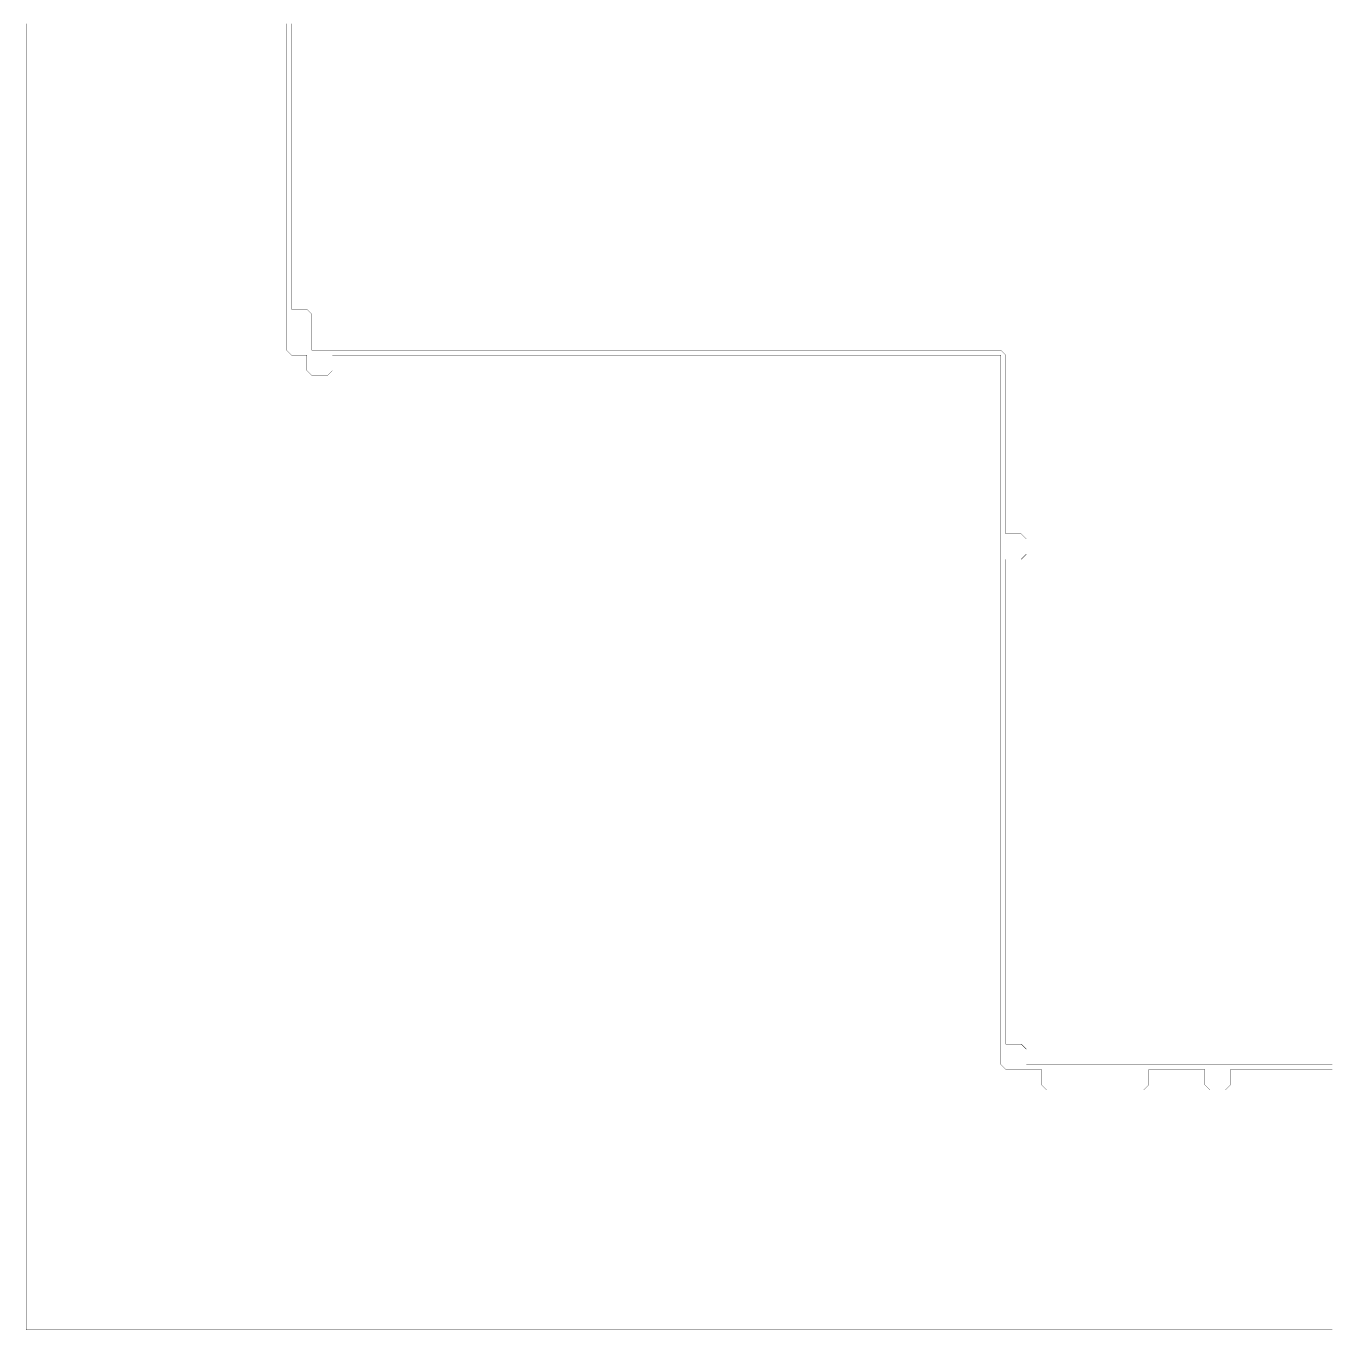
# Model space of a CAD drawing. Header units: metres. Extents: x 0 to 4990, y -4990 to 0.
# Drawn here: x 0 to 2495, y -4990 to -2495 of the extents above; entities that cross this region are included whole.
import ezdxf

# ---------------------------------------------------------------- set-up
doc = ezdxf.new("R2010")
doc.units = ezdxf.units.M
doc.layers.add('conductor', color=1, linetype='Continuous')
doc.layers.add('substrate', color=5, linetype='Continuous')

msp = doc.modelspace()

# ---------------------------------------------------------------- linework, layer by layer
at = {"layer": 'conductor', "const_width": 0.5}
msp.add_lwpolyline([(507.8125, -2490.234375), (507.8125, -2500), (507.8125, -2509.765625), (507.8125, -2519.53125), (507.8125, -2529.296875), (507.8125, -2539.0625), (507.8125, -2548.828125), (507.8125, -2558.59375), (507.8125, -2568.359375), (507.8125, -2578.125), (507.8125, -2587.890625), (507.8125, -2597.65625), (507.8125, -2607.421875), (507.8125, -2617.1875), (507.8125, -2626.953125), (507.8125, -2636.71875), (507.8125, -2646.484375), (507.8125, -2656.25), (507.8125, -2666.015625), (507.8125, -2675.78125), (507.8125, -2685.546875), (507.8125, -2695.3125), (507.8125, -2705.078125), (507.8125, -2714.84375), (507.8125, -2724.609375), (507.8125, -2734.375), (507.8125, -2744.140625), (507.8125, -2753.90625), (507.8125, -2763.671875), (507.8125, -2773.4375), (507.8125, -2783.203125), (507.8125, -2792.96875), (507.8125, -2802.734375), (507.8125, -2812.5), (507.8125, -2822.265625), (507.8125, -2832.03125), (507.8125, -2841.796875), (507.8125, -2851.5625), (507.8125, -2861.328125), (507.8125, -2871.09375), (507.8125, -2880.859375), (507.8125, -2890.625), (507.8125, -2900.390625), (507.8125, -2910.15625), (507.8125, -2919.921875), (507.8125, -2929.6875), (507.8125, -2939.453125), (507.8125, -2949.21875), (507.8125, -2958.984375), (507.8125, -2968.75), (507.8125, -2978.515625), (507.8125, -2988.28125), (507.8125, -2998.046875), (507.8125, -3007.8125), (507.8125, -3017.578125), (507.8125, -3027.34375), (507.8125, -3037.109375), (517.578125, -3037.109375), (527.34375, -3037.109375), (537.109375, -3037.109375), (546.875, -3046.875), (546.875, -3056.640625), (546.875, -3066.40625), (546.875, -3076.171875), (546.875, -3085.9375), (546.875, -3095.703125), (546.875, -3105.46875), (546.875, -3115.234375), (556.640625, -3115.234375), (566.40625, -3115.234375), (576.171875, -3115.234375), (585.9375, -3115.234375), (595.703125, -3115.234375), (605.46875, -3115.234375), (615.234375, -3115.234375), (625, -3115.234375), (634.765625, -3115.234375), (644.53125, -3115.234375), (654.296875, -3115.234375), (664.0625, -3115.234375), (673.828125, -3115.234375), (683.59375, -3115.234375), (693.359375, -3115.234375), (703.125, -3115.234375), (712.890625, -3115.234375), (722.65625, -3115.234375), (732.421875, -3115.234375), (742.1875, -3115.234375), (751.953125, -3115.234375), (761.71875, -3115.234375), (771.484375, -3115.234375), (781.25, -3115.234375), (791.015625, -3115.234375), (800.78125, -3115.234375), (810.546875, -3115.234375), (820.3125, -3115.234375), (830.078125, -3115.234375), (839.84375, -3115.234375), (849.609375, -3115.234375), (859.375, -3115.234375), (869.140625, -3115.234375), (878.90625, -3115.234375), (888.671875, -3115.234375), (898.4375, -3115.234375), (908.203125, -3115.234375), (917.96875, -3115.234375), (927.734375, -3115.234375), (937.5, -3115.234375), (947.265625, -3115.234375), (957.03125, -3115.234375), (966.796875, -3115.234375), (976.5625, -3115.234375), (986.328125, -3115.234375), (996.09375, -3115.234375), (1005.859375, -3115.234375), (1015.625, -3115.234375), (1025.390625, -3115.234375), (1035.15625, -3115.234375), (1044.921875, -3115.234375), (1054.6875, -3115.234375), (1064.453125, -3115.234375), (1074.21875, -3115.234375), (1083.984375, -3115.234375), (1093.75, -3115.234375), (1103.515625, -3115.234375), (1113.28125, -3115.234375), (1123.046875, -3115.234375), (1132.8125, -3115.234375), (1142.578125, -3115.234375), (1152.34375, -3115.234375), (1162.109375, -3115.234375), (1171.875, -3115.234375), (1181.640625, -3115.234375), (1191.40625, -3115.234375), (1201.171875, -3115.234375), (1210.9375, -3115.234375), (1220.703125, -3115.234375), (1230.46875, -3115.234375), (1240.234375, -3115.234375), (1250, -3115.234375), (1259.765625, -3115.234375), (1269.53125, -3115.234375), (1279.296875, -3115.234375), (1289.0625, -3115.234375), (1298.828125, -3115.234375), (1308.59375, -3115.234375), (1318.359375, -3115.234375), (1328.125, -3115.234375), (1337.890625, -3115.234375), (1347.65625, -3115.234375), (1357.421875, -3115.234375), (1367.1875, -3115.234375), (1376.953125, -3115.234375), (1386.71875, -3115.234375), (1396.484375, -3115.234375), (1406.25, -3115.234375), (1416.015625, -3115.234375), (1425.78125, -3115.234375), (1435.546875, -3115.234375), (1445.3125, -3115.234375), (1455.078125, -3115.234375), (1464.84375, -3115.234375), (1474.609375, -3115.234375), (1484.375, -3115.234375), (1494.140625, -3115.234375), (1503.90625, -3115.234375), (1513.671875, -3115.234375), (1523.4375, -3115.234375), (1533.203125, -3115.234375), (1542.96875, -3115.234375), (1552.734375, -3115.234375), (1562.5, -3115.234375), (1572.265625, -3115.234375), (1582.03125, -3115.234375), (1591.796875, -3115.234375), (1601.5625, -3115.234375), (1611.328125, -3115.234375), (1621.09375, -3115.234375), (1630.859375, -3115.234375), (1640.625, -3115.234375), (1650.390625, -3115.234375), (1660.15625, -3115.234375), (1669.921875, -3115.234375), (1679.6875, -3115.234375), (1689.453125, -3115.234375), (1699.21875, -3115.234375), (1708.984375, -3115.234375), (1718.75, -3115.234375), (1728.515625, -3115.234375), (1738.28125, -3115.234375), (1748.046875, -3115.234375), (1757.8125, -3115.234375), (1767.578125, -3115.234375), (1777.34375, -3115.234375), (1787.109375, -3115.234375), (1796.875, -3115.234375), (1806.640625, -3115.234375), (1816.40625, -3115.234375), (1826.171875, -3115.234375), (1835.9375, -3115.234375), (1845.703125, -3115.234375), (1855.46875, -3115.234375), (1865.234375, -3115.234375), (1875, -3125), (1875, -3134.765625), (1875, -3144.53125), (1875, -3154.296875), (1875, -3164.0625), (1875, -3173.828125), (1875, -3183.59375), (1875, -3193.359375), (1875, -3203.125), (1875, -3212.890625), (1875, -3222.65625), (1875, -3232.421875), (1875, -3242.1875), (1875, -3251.953125), (1875, -3261.71875), (1875, -3271.484375), (1875, -3281.25), (1875, -3291.015625), (1875, -3300.78125), (1875, -3310.546875), (1875, -3320.3125), (1875, -3330.078125), (1875, -3339.84375), (1875, -3349.609375), (1875, -3359.375), (1875, -3369.140625), (1875, -3378.90625), (1875, -3388.671875), (1875, -3398.4375), (1875, -3408.203125), (1875, -3417.96875), (1875, -3427.734375), (1875, -3437.5), (1875, -3447.265625), (1875, -3457.03125), (1875, -3466.796875), (1884.765625, -3466.796875), (1894.53125, -3466.796875), (1904.296875, -3466.796875), (1914.0625, -3476.5625), (1914.0625, -3486.328125), (1914.0625, -3496.09375), (1914.0625, -3505.859375), (1904.296875, -3515.625), (1894.53125, -3515.625), (1884.765625, -3515.625), (1875, -3515.625), (1875, -3525.390625), (1875, -3535.15625), (1875, -3544.921875), (1875, -3554.6875), (1875, -3564.453125), (1875, -3574.21875), (1875, -3583.984375), (1875, -3593.75), (1875, -3603.515625), (1875, -3613.28125), (1875, -3623.046875), (1875, -3632.8125), (1875, -3642.578125), (1875, -3652.34375), (1875, -3662.109375), (1875, -3671.875), (1875, -3681.640625), (1875, -3691.40625), (1875, -3701.171875), (1875, -3710.9375), (1875, -3720.703125), (1875, -3730.46875), (1875, -3740.234375), (1875, -3750), (1875, -3759.765625), (1875, -3769.53125), (1875, -3779.296875), (1875, -3789.0625), (1875, -3798.828125), (1875, -3808.59375), (1875, -3818.359375), (1875, -3828.125), (1875, -3837.890625), (1875, -3847.65625), (1875, -3857.421875), (1875, -3867.1875), (1875, -3876.953125), (1875, -3886.71875), (1875, -3896.484375), (1875, -3906.25), (1875, -3916.015625), (1875, -3925.78125), (1875, -3935.546875), (1875, -3945.3125), (1875, -3955.078125), (1875, -3964.84375), (1875, -3974.609375), (1875, -3984.375), (1875, -3994.140625), (1875, -4003.90625), (1875, -4013.671875), (1875, -4023.4375), (1875, -4033.203125), (1875, -4042.96875), (1875, -4052.734375), (1875, -4062.5), (1875, -4072.265625), (1875, -4082.03125), (1875, -4091.796875), (1875, -4101.5625), (1875, -4111.328125), (1875, -4121.09375), (1875, -4130.859375), (1875, -4140.625), (1875, -4150.390625), (1875, -4160.15625), (1875, -4169.921875), (1875, -4179.6875), (1875, -4189.453125), (1875, -4199.21875), (1875, -4208.984375), (1875, -4218.75), (1875, -4228.515625), (1875, -4238.28125), (1875, -4248.046875), (1875, -4257.8125), (1875, -4267.578125), (1875, -4277.34375), (1875, -4287.109375), (1875, -4296.875), (1875, -4306.640625), (1875, -4316.40625), (1875, -4326.171875), (1875, -4335.9375), (1875, -4345.703125), (1875, -4355.46875), (1875, -4365.234375), (1875, -4375), (1875, -4384.765625), (1875, -4394.53125), (1875, -4404.296875), (1875, -4414.0625), (1875, -4423.828125), (1875, -4433.59375), (1875, -4443.359375), (1884.765625, -4443.359375), (1894.53125, -4443.359375), (1904.296875, -4443.359375), (1914.0625, -4453.125), (1914.0625, -4462.890625), (1914.0625, -4472.65625), (1914.0625, -4482.421875), (1923.828125, -4482.421875), (1933.59375, -4482.421875), (1943.359375, -4482.421875), (1953.125, -4482.421875), (1962.890625, -4482.421875), (1972.65625, -4482.421875), (1982.421875, -4482.421875), (1992.1875, -4482.421875), (2001.953125, -4482.421875), (2011.71875, -4482.421875), (2021.484375, -4482.421875), (2031.25, -4482.421875), (2041.015625, -4482.421875), (2050.78125, -4482.421875), (2060.546875, -4482.421875), (2070.3125, -4482.421875), (2080.078125, -4482.421875), (2089.84375, -4482.421875), (2099.609375, -4482.421875), (2109.375, -4482.421875), (2119.140625, -4482.421875), (2128.90625, -4482.421875), (2138.671875, -4482.421875), (2148.4375, -4482.421875), (2158.203125, -4482.421875), (2167.96875, -4482.421875), (2177.734375, -4482.421875), (2187.5, -4482.421875), (2197.265625, -4482.421875), (2207.03125, -4482.421875), (2216.796875, -4482.421875), (2226.5625, -4482.421875), (2236.328125, -4482.421875), (2246.09375, -4482.421875), (2255.859375, -4482.421875), (2265.625, -4482.421875), (2275.390625, -4482.421875), (2285.15625, -4482.421875), (2294.921875, -4482.421875), (2304.6875, -4482.421875), (2314.453125, -4482.421875), (2324.21875, -4482.421875), (2333.984375, -4482.421875), (2343.75, -4482.421875), (2353.515625, -4482.421875), (2363.28125, -4482.421875), (2373.046875, -4482.421875), (2382.8125, -4482.421875), (2392.578125, -4482.421875), (2402.34375, -4482.421875), (2412.109375, -4482.421875), (2421.875, -4482.421875), (2431.640625, -4482.421875), (2441.40625, -4482.421875), (2451.171875, -4482.421875), (2460.9375, -4482.421875), (2470.703125, -4482.421875), (2480.46875, -4482.421875), (2490.234375, -4482.421875), (2500, -4482.421875)], dxfattribs=at)
at = {"layer": 'substrate', "const_width": 0.5}
for points in [[(0, -2490.234375), (0, -2500), (0, -2509.765625), (0, -2519.53125), (0, -2529.296875), (0, -2539.0625), (0, -2548.828125), (0, -2558.59375), (0, -2568.359375), (0, -2578.125), (0, -2587.890625), (0, -2597.65625), (0, -2607.421875), (0, -2617.1875), (0, -2626.953125), (0, -2636.71875), (0, -2646.484375), (0, -2656.25), (0, -2666.015625), (0, -2675.78125), (0, -2685.546875), (0, -2695.3125), (0, -2705.078125), (0, -2714.84375), (0, -2724.609375), (0, -2734.375), (0, -2744.140625), (0, -2753.90625), (0, -2763.671875), (0, -2773.4375), (0, -2783.203125), (0, -2792.96875), (0, -2802.734375), (0, -2812.5), (0, -2822.265625), (0, -2832.03125), (0, -2841.796875), (0, -2851.5625), (0, -2861.328125), (0, -2871.09375), (0, -2880.859375), (0, -2890.625), (0, -2900.390625), (0, -2910.15625), (0, -2919.921875), (0, -2929.6875), (0, -2939.453125), (0, -2949.21875), (0, -2958.984375), (0, -2968.75), (0, -2978.515625), (0, -2988.28125), (0, -2998.046875), (0, -3007.8125), (0, -3017.578125), (0, -3027.34375), (0, -3037.109375), (0, -3046.875), (0, -3056.640625), (0, -3066.40625), (0, -3076.171875), (0, -3085.9375), (0, -3095.703125), (0, -3105.46875), (0, -3115.234375), (0, -3125), (0, -3134.765625), (0, -3144.53125), (0, -3154.296875), (0, -3164.0625), (0, -3173.828125), (0, -3183.59375), (0, -3193.359375), (0, -3203.125), (0, -3212.890625), (0, -3222.65625), (0, -3232.421875), (0, -3242.1875), (0, -3251.953125), (0, -3261.71875), (0, -3271.484375), (0, -3281.25), (0, -3291.015625), (0, -3300.78125), (0, -3310.546875), (0, -3320.3125), (0, -3330.078125), (0, -3339.84375), (0, -3349.609375), (0, -3359.375), (0, -3369.140625), (0, -3378.90625), (0, -3388.671875), (0, -3398.4375), (0, -3408.203125), (0, -3417.96875), (0, -3427.734375), (0, -3437.5), (0, -3447.265625), (0, -3457.03125), (0, -3466.796875), (0, -3476.5625), (0, -3486.328125), (0, -3496.09375), (0, -3505.859375), (0, -3515.625), (0, -3525.390625), (0, -3535.15625), (0, -3544.921875), (0, -3554.6875), (0, -3564.453125), (0, -3574.21875), (0, -3583.984375), (0, -3593.75), (0, -3603.515625), (0, -3613.28125), (0, -3623.046875), (0, -3632.8125), (0, -3642.578125), (0, -3652.34375), (0, -3662.109375), (0, -3671.875), (0, -3681.640625), (0, -3691.40625), (0, -3701.171875), (0, -3710.9375), (0, -3720.703125), (0, -3730.46875), (0, -3740.234375), (0, -3750), (0, -3759.765625), (0, -3769.53125), (0, -3779.296875), (0, -3789.0625), (0, -3798.828125), (0, -3808.59375), (0, -3818.359375), (0, -3828.125), (0, -3837.890625), (0, -3847.65625), (0, -3857.421875), (0, -3867.1875), (0, -3876.953125), (0, -3886.71875), (0, -3896.484375), (0, -3906.25), (0, -3916.015625), (0, -3925.78125), (0, -3935.546875), (0, -3945.3125), (0, -3955.078125), (0, -3964.84375), (0, -3974.609375), (0, -3984.375), (0, -3994.140625), (0, -4003.90625), (0, -4013.671875), (0, -4023.4375), (0, -4033.203125), (0, -4042.96875), (0, -4052.734375), (0, -4062.5), (0, -4072.265625), (0, -4082.03125), (0, -4091.796875), (0, -4101.5625), (0, -4111.328125), (0, -4121.09375), (0, -4130.859375), (0, -4140.625), (0, -4150.390625), (0, -4160.15625), (0, -4169.921875), (0, -4179.6875), (0, -4189.453125), (0, -4199.21875), (0, -4208.984375), (0, -4218.75), (0, -4228.515625), (0, -4238.28125), (0, -4248.046875), (0, -4257.8125), (0, -4267.578125), (0, -4277.34375), (0, -4287.109375), (0, -4296.875), (0, -4306.640625), (0, -4316.40625), (0, -4326.171875), (0, -4335.9375), (0, -4345.703125), (0, -4355.46875), (0, -4365.234375), (0, -4375), (0, -4384.765625), (0, -4394.53125), (0, -4404.296875), (0, -4414.0625), (0, -4423.828125), (0, -4433.59375), (0, -4443.359375), (0, -4453.125), (0, -4462.890625), (0, -4472.65625), (0, -4482.421875), (0, -4492.1875), (0, -4501.953125), (0, -4511.71875), (0, -4521.484375), (0, -4531.25), (0, -4541.015625), (0, -4550.78125), (0, -4560.546875), (0, -4570.3125), (0, -4580.078125), (0, -4589.84375), (0, -4599.609375), (0, -4609.375), (0, -4619.140625), (0, -4628.90625), (0, -4638.671875), (0, -4648.4375), (0, -4658.203125), (0, -4667.96875), (0, -4677.734375), (0, -4687.5), (0, -4697.265625), (0, -4707.03125), (0, -4716.796875), (0, -4726.5625), (0, -4736.328125), (0, -4746.09375), (0, -4755.859375), (0, -4765.625), (0, -4775.390625), (0, -4785.15625), (0, -4794.921875), (0, -4804.6875), (0, -4814.453125), (0, -4824.21875), (0, -4833.984375), (0, -4843.75), (0, -4853.515625), (0, -4863.28125), (0, -4873.046875), (0, -4882.8125), (0, -4892.578125), (0, -4902.34375), (0, -4912.109375), (0, -4921.875), (0, -4931.640625), (0, -4941.40625), (0, -4951.171875), (0, -4960.9375), (0, -4970.703125), (0, -4980.46875), (0, -4990.234375), (9.765625, -4990.234375), (19.53125, -4990.234375), (29.296875, -4990.234375), (39.0625, -4990.234375), (48.828125, -4990.234375), (58.59375, -4990.234375), (68.359375, -4990.234375), (78.125, -4990.234375), (87.890625, -4990.234375), (97.65625, -4990.234375), (107.421875, -4990.234375), (117.1875, -4990.234375), (126.953125, -4990.234375), (136.71875, -4990.234375), (146.484375, -4990.234375), (156.25, -4990.234375), (166.015625, -4990.234375), (175.78125, -4990.234375), (185.546875, -4990.234375), (195.3125, -4990.234375), (205.078125, -4990.234375), (214.84375, -4990.234375), (224.609375, -4990.234375), (234.375, -4990.234375), (244.140625, -4990.234375), (253.90625, -4990.234375), (263.671875, -4990.234375), (273.4375, -4990.234375), (283.203125, -4990.234375), (292.96875, -4990.234375), (302.734375, -4990.234375), (312.5, -4990.234375), (322.265625, -4990.234375), (332.03125, -4990.234375), (341.796875, -4990.234375), (351.5625, -4990.234375), (361.328125, -4990.234375), (371.09375, -4990.234375), (380.859375, -4990.234375), (390.625, -4990.234375), (400.390625, -4990.234375), (410.15625, -4990.234375), (419.921875, -4990.234375), (429.6875, -4990.234375), (439.453125, -4990.234375), (449.21875, -4990.234375), (458.984375, -4990.234375), (468.75, -4990.234375), (478.515625, -4990.234375), (488.28125, -4990.234375), (498.046875, -4990.234375), (507.8125, -4990.234375), (517.578125, -4990.234375), (527.34375, -4990.234375), (537.109375, -4990.234375), (546.875, -4990.234375), (556.640625, -4990.234375), (566.40625, -4990.234375), (576.171875, -4990.234375), (585.9375, -4990.234375), (595.703125, -4990.234375), (605.46875, -4990.234375), (615.234375, -4990.234375), (625, -4990.234375), (634.765625, -4990.234375), (644.53125, -4990.234375), (654.296875, -4990.234375), (664.0625, -4990.234375), (673.828125, -4990.234375), (683.59375, -4990.234375), (693.359375, -4990.234375), (703.125, -4990.234375), (712.890625, -4990.234375), (722.65625, -4990.234375), (732.421875, -4990.234375), (742.1875, -4990.234375), (751.953125, -4990.234375), (761.71875, -4990.234375), (771.484375, -4990.234375), (781.25, -4990.234375), (791.015625, -4990.234375), (800.78125, -4990.234375), (810.546875, -4990.234375), (820.3125, -4990.234375), (830.078125, -4990.234375), (839.84375, -4990.234375), (849.609375, -4990.234375), (859.375, -4990.234375), (869.140625, -4990.234375), (878.90625, -4990.234375), (888.671875, -4990.234375), (898.4375, -4990.234375), (908.203125, -4990.234375), (917.96875, -4990.234375), (927.734375, -4990.234375), (937.5, -4990.234375), (947.265625, -4990.234375), (957.03125, -4990.234375), (966.796875, -4990.234375), (976.5625, -4990.234375), (986.328125, -4990.234375), (996.09375, -4990.234375), (1005.859375, -4990.234375), (1015.625, -4990.234375), (1025.390625, -4990.234375), (1035.15625, -4990.234375), (1044.921875, -4990.234375), (1054.6875, -4990.234375), (1064.453125, -4990.234375), (1074.21875, -4990.234375), (1083.984375, -4990.234375), (1093.75, -4990.234375), (1103.515625, -4990.234375), (1113.28125, -4990.234375), (1123.046875, -4990.234375), (1132.8125, -4990.234375), (1142.578125, -4990.234375), (1152.34375, -4990.234375), (1162.109375, -4990.234375), (1171.875, -4990.234375), (1181.640625, -4990.234375), (1191.40625, -4990.234375), (1201.171875, -4990.234375), (1210.9375, -4990.234375), (1220.703125, -4990.234375), (1230.46875, -4990.234375), (1240.234375, -4990.234375), (1250, -4990.234375), (1259.765625, -4990.234375), (1269.53125, -4990.234375), (1279.296875, -4990.234375), (1289.0625, -4990.234375), (1298.828125, -4990.234375), (1308.59375, -4990.234375), (1318.359375, -4990.234375), (1328.125, -4990.234375), (1337.890625, -4990.234375), (1347.65625, -4990.234375), (1357.421875, -4990.234375), (1367.1875, -4990.234375), (1376.953125, -4990.234375), (1386.71875, -4990.234375), (1396.484375, -4990.234375), (1406.25, -4990.234375), (1416.015625, -4990.234375), (1425.78125, -4990.234375), (1435.546875, -4990.234375), (1445.3125, -4990.234375), (1455.078125, -4990.234375), (1464.84375, -4990.234375), (1474.609375, -4990.234375), (1484.375, -4990.234375), (1494.140625, -4990.234375), (1503.90625, -4990.234375), (1513.671875, -4990.234375), (1523.4375, -4990.234375), (1533.203125, -4990.234375), (1542.96875, -4990.234375), (1552.734375, -4990.234375), (1562.5, -4990.234375), (1572.265625, -4990.234375), (1582.03125, -4990.234375), (1591.796875, -4990.234375), (1601.5625, -4990.234375), (1611.328125, -4990.234375), (1621.09375, -4990.234375), (1630.859375, -4990.234375), (1640.625, -4990.234375), (1650.390625, -4990.234375), (1660.15625, -4990.234375), (1669.921875, -4990.234375), (1679.6875, -4990.234375), (1689.453125, -4990.234375), (1699.21875, -4990.234375), (1708.984375, -4990.234375), (1718.75, -4990.234375), (1728.515625, -4990.234375), (1738.28125, -4990.234375), (1748.046875, -4990.234375), (1757.8125, -4990.234375), (1767.578125, -4990.234375), (1777.34375, -4990.234375), (1787.109375, -4990.234375), (1796.875, -4990.234375), (1806.640625, -4990.234375), (1816.40625, -4990.234375), (1826.171875, -4990.234375), (1835.9375, -4990.234375), (1845.703125, -4990.234375), (1855.46875, -4990.234375), (1865.234375, -4990.234375), (1875, -4990.234375), (1884.765625, -4990.234375), (1894.53125, -4990.234375), (1904.296875, -4990.234375), (1914.0625, -4990.234375), (1923.828125, -4990.234375), (1933.59375, -4990.234375), (1943.359375, -4990.234375), (1953.125, -4990.234375), (1962.890625, -4990.234375), (1972.65625, -4990.234375), (1982.421875, -4990.234375), (1992.1875, -4990.234375), (2001.953125, -4990.234375), (2011.71875, -4990.234375), (2021.484375, -4990.234375), (2031.25, -4990.234375), (2041.015625, -4990.234375), (2050.78125, -4990.234375), (2060.546875, -4990.234375), (2070.3125, -4990.234375), (2080.078125, -4990.234375), (2089.84375, -4990.234375), (2099.609375, -4990.234375), (2109.375, -4990.234375), (2119.140625, -4990.234375), (2128.90625, -4990.234375), (2138.671875, -4990.234375), (2148.4375, -4990.234375), (2158.203125, -4990.234375), (2167.96875, -4990.234375), (2177.734375, -4990.234375), (2187.5, -4990.234375), (2197.265625, -4990.234375), (2207.03125, -4990.234375), (2216.796875, -4990.234375), (2226.5625, -4990.234375), (2236.328125, -4990.234375), (2246.09375, -4990.234375), (2255.859375, -4990.234375), (2265.625, -4990.234375), (2275.390625, -4990.234375), (2285.15625, -4990.234375), (2294.921875, -4990.234375), (2304.6875, -4990.234375), (2314.453125, -4990.234375), (2324.21875, -4990.234375), (2333.984375, -4990.234375), (2343.75, -4990.234375), (2353.515625, -4990.234375), (2363.28125, -4990.234375), (2373.046875, -4990.234375), (2382.8125, -4990.234375), (2392.578125, -4990.234375), (2402.34375, -4990.234375), (2412.109375, -4990.234375), (2421.875, -4990.234375), (2431.640625, -4990.234375), (2441.40625, -4990.234375), (2451.171875, -4990.234375), (2460.9375, -4990.234375), (2470.703125, -4990.234375), (2480.46875, -4990.234375), (2490.234375, -4990.234375), (2500, -4990.234375)], [(2500, -4492.1875), (2490.234375, -4492.1875), (2480.46875, -4492.1875), (2470.703125, -4492.1875), (2460.9375, -4492.1875), (2451.171875, -4492.1875), (2441.40625, -4492.1875), (2431.640625, -4492.1875), (2421.875, -4492.1875), (2412.109375, -4492.1875), (2402.34375, -4492.1875), (2392.578125, -4492.1875), (2382.8125, -4492.1875), (2373.046875, -4492.1875), (2363.28125, -4492.1875), (2353.515625, -4492.1875), (2343.75, -4492.1875), (2333.984375, -4492.1875), (2324.21875, -4492.1875), (2314.453125, -4492.1875), (2304.6875, -4492.1875), (2304.6875, -4501.953125), (2304.6875, -4511.71875), (2304.6875, -4521.484375), (2294.921875, -4531.25), (2285.15625, -4531.25), (2275.390625, -4531.25), (2265.625, -4531.25), (2255.859375, -4521.484375), (2255.859375, -4511.71875), (2255.859375, -4501.953125), (2255.859375, -4492.1875), (2246.09375, -4492.1875), (2236.328125, -4492.1875), (2226.5625, -4492.1875), (2216.796875, -4492.1875), (2207.03125, -4492.1875), (2197.265625, -4492.1875), (2187.5, -4492.1875), (2177.734375, -4492.1875), (2167.96875, -4492.1875), (2158.203125, -4492.1875), (2148.4375, -4492.1875), (2148.4375, -4501.953125), (2148.4375, -4511.71875), (2148.4375, -4521.484375), (2138.671875, -4531.25), (2128.90625, -4531.25), (2119.140625, -4531.25), (2109.375, -4531.25), (2099.609375, -4531.25), (2089.84375, -4531.25), (2080.078125, -4531.25), (2070.3125, -4531.25), (2060.546875, -4531.25), (2050.78125, -4531.25), (2041.015625, -4531.25), (2031.25, -4531.25), (2021.484375, -4531.25), (2011.71875, -4531.25), (2001.953125, -4531.25), (1992.1875, -4531.25), (1982.421875, -4531.25), (1972.65625, -4531.25), (1962.890625, -4531.25), (1953.125, -4531.25), (1943.359375, -4521.484375), (1943.359375, -4511.71875), (1943.359375, -4501.953125), (1943.359375, -4492.1875), (1933.59375, -4492.1875), (1923.828125, -4492.1875), (1914.0625, -4492.1875), (1904.296875, -4492.1875), (1894.53125, -4492.1875), (1884.765625, -4492.1875), (1875, -4492.1875), (1865.234375, -4482.421875), (1865.234375, -4472.65625), (1865.234375, -4462.890625), (1865.234375, -4453.125), (1865.234375, -4443.359375), (1865.234375, -4433.59375), (1865.234375, -4423.828125), (1865.234375, -4414.0625), (1865.234375, -4404.296875), (1865.234375, -4394.53125), (1865.234375, -4384.765625), (1865.234375, -4375), (1865.234375, -4365.234375), (1865.234375, -4355.46875), (1865.234375, -4345.703125), (1865.234375, -4335.9375), (1865.234375, -4326.171875), (1865.234375, -4316.40625), (1865.234375, -4306.640625), (1865.234375, -4296.875), (1865.234375, -4287.109375), (1865.234375, -4277.34375), (1865.234375, -4267.578125), (1865.234375, -4257.8125), (1865.234375, -4248.046875), (1865.234375, -4238.28125), (1865.234375, -4228.515625), (1865.234375, -4218.75), (1865.234375, -4208.984375), (1865.234375, -4199.21875), (1865.234375, -4189.453125), (1865.234375, -4179.6875), (1865.234375, -4169.921875), (1865.234375, -4160.15625), (1865.234375, -4150.390625), (1865.234375, -4140.625), (1865.234375, -4130.859375), (1865.234375, -4121.09375), (1865.234375, -4111.328125), (1865.234375, -4101.5625), (1865.234375, -4091.796875), (1865.234375, -4082.03125), (1865.234375, -4072.265625), (1865.234375, -4062.5), (1865.234375, -4052.734375), (1865.234375, -4042.96875), (1865.234375, -4033.203125), (1865.234375, -4023.4375), (1865.234375, -4013.671875), (1865.234375, -4003.90625), (1865.234375, -3994.140625), (1865.234375, -3984.375), (1865.234375, -3974.609375), (1865.234375, -3964.84375), (1865.234375, -3955.078125), (1865.234375, -3945.3125), (1865.234375, -3935.546875), (1865.234375, -3925.78125), (1865.234375, -3916.015625), (1865.234375, -3906.25), (1865.234375, -3896.484375), (1865.234375, -3886.71875), (1865.234375, -3876.953125), (1865.234375, -3867.1875), (1865.234375, -3857.421875), (1865.234375, -3847.65625), (1865.234375, -3837.890625), (1865.234375, -3828.125), (1865.234375, -3818.359375), (1865.234375, -3808.59375), (1865.234375, -3798.828125), (1865.234375, -3789.0625), (1865.234375, -3779.296875), (1865.234375, -3769.53125), (1865.234375, -3759.765625), (1865.234375, -3750), (1865.234375, -3740.234375), (1865.234375, -3730.46875), (1865.234375, -3720.703125), (1865.234375, -3710.9375), (1865.234375, -3701.171875), (1865.234375, -3691.40625), (1865.234375, -3681.640625), (1865.234375, -3671.875), (1865.234375, -3662.109375), (1865.234375, -3652.34375), (1865.234375, -3642.578125), (1865.234375, -3632.8125), (1865.234375, -3623.046875), (1865.234375, -3613.28125), (1865.234375, -3603.515625), (1865.234375, -3593.75), (1865.234375, -3583.984375), (1865.234375, -3574.21875), (1865.234375, -3564.453125), (1865.234375, -3554.6875), (1865.234375, -3544.921875), (1865.234375, -3535.15625), (1865.234375, -3525.390625), (1865.234375, -3515.625), (1865.234375, -3505.859375), (1865.234375, -3496.09375), (1865.234375, -3486.328125), (1865.234375, -3476.5625), (1865.234375, -3466.796875), (1865.234375, -3457.03125), (1865.234375, -3447.265625), (1865.234375, -3437.5), (1865.234375, -3427.734375), (1865.234375, -3417.96875), (1865.234375, -3408.203125), (1865.234375, -3398.4375), (1865.234375, -3388.671875), (1865.234375, -3378.90625), (1865.234375, -3369.140625), (1865.234375, -3359.375), (1865.234375, -3349.609375), (1865.234375, -3339.84375), (1865.234375, -3330.078125), (1865.234375, -3320.3125), (1865.234375, -3310.546875), (1865.234375, -3300.78125), (1865.234375, -3291.015625), (1865.234375, -3281.25), (1865.234375, -3271.484375), (1865.234375, -3261.71875), (1865.234375, -3251.953125), (1865.234375, -3242.1875), (1865.234375, -3232.421875), (1865.234375, -3222.65625), (1865.234375, -3212.890625), (1865.234375, -3203.125), (1865.234375, -3193.359375), (1865.234375, -3183.59375), (1865.234375, -3173.828125), (1865.234375, -3164.0625), (1865.234375, -3154.296875), (1865.234375, -3144.53125), (1865.234375, -3134.765625), (1865.234375, -3125), (1855.46875, -3125), (1845.703125, -3125), (1835.9375, -3125), (1826.171875, -3125), (1816.40625, -3125), (1806.640625, -3125), (1796.875, -3125), (1787.109375, -3125), (1777.34375, -3125), (1767.578125, -3125), (1757.8125, -3125), (1748.046875, -3125), (1738.28125, -3125), (1728.515625, -3125), (1718.75, -3125), (1708.984375, -3125), (1699.21875, -3125), (1689.453125, -3125), (1679.6875, -3125), (1669.921875, -3125), (1660.15625, -3125), (1650.390625, -3125), (1640.625, -3125), (1630.859375, -3125), (1621.09375, -3125), (1611.328125, -3125), (1601.5625, -3125), (1591.796875, -3125), (1582.03125, -3125), (1572.265625, -3125), (1562.5, -3125), (1552.734375, -3125), (1542.96875, -3125), (1533.203125, -3125), (1523.4375, -3125), (1513.671875, -3125), (1503.90625, -3125), (1494.140625, -3125), (1484.375, -3125), (1474.609375, -3125), (1464.84375, -3125), (1455.078125, -3125), (1445.3125, -3125), (1435.546875, -3125), (1425.78125, -3125), (1416.015625, -3125), (1406.25, -3125), (1396.484375, -3125), (1386.71875, -3125), (1376.953125, -3125), (1367.1875, -3125), (1357.421875, -3125), (1347.65625, -3125), (1337.890625, -3125), (1328.125, -3125), (1318.359375, -3125), (1308.59375, -3125), (1298.828125, -3125), (1289.0625, -3125), (1279.296875, -3125), (1269.53125, -3125), (1259.765625, -3125), (1250, -3125), (1240.234375, -3125), (1230.46875, -3125), (1220.703125, -3125), (1210.9375, -3125), (1201.171875, -3125), (1191.40625, -3125), (1181.640625, -3125), (1171.875, -3125), (1162.109375, -3125), (1152.34375, -3125), (1142.578125, -3125), (1132.8125, -3125), (1123.046875, -3125), (1113.28125, -3125), (1103.515625, -3125), (1093.75, -3125), (1083.984375, -3125), (1074.21875, -3125), (1064.453125, -3125), (1054.6875, -3125), (1044.921875, -3125), (1035.15625, -3125), (1025.390625, -3125), (1015.625, -3125), (1005.859375, -3125), (996.09375, -3125), (986.328125, -3125), (976.5625, -3125), (966.796875, -3125), (957.03125, -3125), (947.265625, -3125), (937.5, -3125), (927.734375, -3125), (917.96875, -3125), (908.203125, -3125), (898.4375, -3125), (888.671875, -3125), (878.90625, -3125), (869.140625, -3125), (859.375, -3125), (849.609375, -3125), (839.84375, -3125), (830.078125, -3125), (820.3125, -3125), (810.546875, -3125), (800.78125, -3125), (791.015625, -3125), (781.25, -3125), (771.484375, -3125), (761.71875, -3125), (751.953125, -3125), (742.1875, -3125), (732.421875, -3125), (722.65625, -3125), (712.890625, -3125), (703.125, -3125), (693.359375, -3125), (683.59375, -3125), (673.828125, -3125), (664.0625, -3125), (654.296875, -3125), (644.53125, -3125), (634.765625, -3125), (625, -3125), (615.234375, -3125), (605.46875, -3125), (595.703125, -3125), (585.9375, -3125), (585.9375, -3134.765625), (585.9375, -3144.53125), (585.9375, -3154.296875), (576.171875, -3164.0625), (566.40625, -3164.0625), (556.640625, -3164.0625), (546.875, -3164.0625), (537.109375, -3154.296875), (537.109375, -3144.53125), (537.109375, -3134.765625), (537.109375, -3125), (527.34375, -3125), (517.578125, -3125), (507.8125, -3125), (498.046875, -3115.234375), (498.046875, -3105.46875), (498.046875, -3095.703125), (498.046875, -3085.9375), (498.046875, -3076.171875), (498.046875, -3066.40625), (498.046875, -3056.640625), (498.046875, -3046.875), (498.046875, -3037.109375), (498.046875, -3027.34375), (498.046875, -3017.578125), (498.046875, -3007.8125), (498.046875, -2998.046875), (498.046875, -2988.28125), (498.046875, -2978.515625), (498.046875, -2968.75), (498.046875, -2958.984375), (498.046875, -2949.21875), (498.046875, -2939.453125), (498.046875, -2929.6875), (498.046875, -2919.921875), (498.046875, -2910.15625), (498.046875, -2900.390625), (498.046875, -2890.625), (498.046875, -2880.859375), (498.046875, -2871.09375), (498.046875, -2861.328125), (498.046875, -2851.5625), (498.046875, -2841.796875), (498.046875, -2832.03125), (498.046875, -2822.265625), (498.046875, -2812.5), (498.046875, -2802.734375), (498.046875, -2792.96875), (498.046875, -2783.203125), (498.046875, -2773.4375), (498.046875, -2763.671875), (498.046875, -2753.90625), (498.046875, -2744.140625), (498.046875, -2734.375), (498.046875, -2724.609375), (498.046875, -2714.84375), (498.046875, -2705.078125), (498.046875, -2695.3125), (498.046875, -2685.546875), (498.046875, -2675.78125), (498.046875, -2666.015625), (498.046875, -2656.25), (498.046875, -2646.484375), (498.046875, -2636.71875), (498.046875, -2626.953125), (498.046875, -2617.1875), (498.046875, -2607.421875), (498.046875, -2597.65625), (498.046875, -2587.890625), (498.046875, -2578.125), (498.046875, -2568.359375), (498.046875, -2558.59375), (498.046875, -2548.828125), (498.046875, -2539.0625), (498.046875, -2529.296875), (498.046875, -2519.53125), (498.046875, -2509.765625), (498.046875, -2500), (498.046875, -2490.234375)]]:
    msp.add_lwpolyline(points, dxfattribs=at)

doc.saveas('drawing.dxf')
